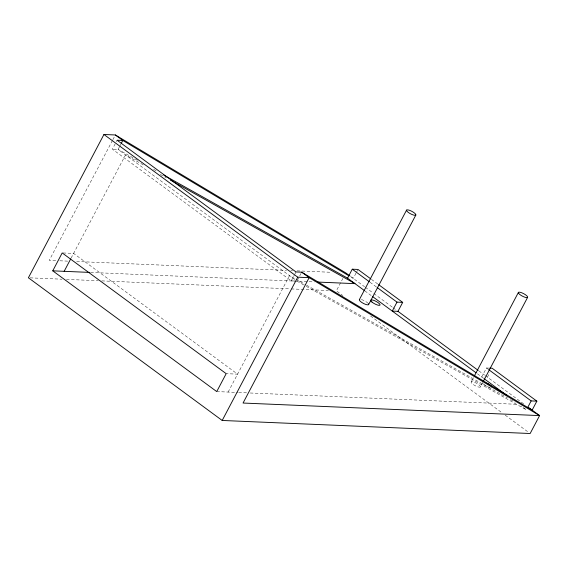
<?xml version="1.0" encoding="UTF-8"?>
<svg xmlns="http://www.w3.org/2000/svg" width="568" height="568" viewBox="0 0 568 568"><rect width="100%" height="100%" fill="white"/><g stroke="black" fill="none" stroke-linecap="round" stroke-linejoin="round"><path stroke-width="0.43" stroke-dasharray="2.84 2.13" d="M112.457 140.459L49.253 260.35L56.331 260.648M112.876 139.671L114.523 136.54M294.529 281.025L291.27 280.883L112.379 149.171L115.922 142.454M116.319 141.709L117.1 140.218M119.656 146.43L118.087 149.412L112.379 149.171M120.054 145.685L120.842 144.194M71.135 258.085L125.535 154.901L144.854 165.742M228.137 392.062L289.517 275.636L305.747 284.745M291.27 280.883L294.416 274.912M294.813 274.166L295.992 271.93M297.369 280.379L299.336 276.651M299.726 275.906L301.693 272.171M342.93 278.363L336.363 290.823L342.774 295.545M356.008 273.18L353.253 278.398L351.038 277.077M356.406 272.434L357.584 270.19M471.241 381.888L473.705 377.216M488.885 368.092L486.442 367.986L481.721 376.946L484.163 377.045M480.35 387.014A5.254 1.406 27.8 0 0 474.493 382.314A5.254 1.406 27.8 0 0 472.54 384.018A5.254 1.406 27.8 0 0 480.35 387.014L482.814 382.342M487.422 377.188L489.786 372.707M63.069 252.966L73.599 253.413L237.58 374.149L226.178 373.666M59.874 260.797L67.84 261.138M76.694 261.507L286.492 270.396M290.915 270.588L292.69 270.659M297.114 270.851L331.641 272.313M90.681 272.448L314.338 281.927M30.168 277.851L62.026 279.2M66.456 279.385L98.314 280.734M101.849 280.89L290.34 288.871M291.228 288.913L328.396 290.489M216.735 391.579L237.864 392.474M238.745 392.509L246.704 392.843M250.239 392.999L518.108 404.345M137.399 160.254L118.087 149.412L296.297 280.627M153.623 169.356L157.485 171.522M160.304 174.411L166.488 177.876M306.521 285.179L507.401 397.884M510.49 399.616L515.126 402.215M296.972 281.124L305.47 285.896M306.244 286.329L526.444 409.869L521.019 405.879M371.465 279.378L377.855 284.078M370.024 282.268L376.414 286.975M486.442 367.986L487.862 369.037M350.548 276.403L364.613 286.762M365.323 287.287L373.133 293.038M373.843 293.557L392.303 307.146M393.013 307.671L396.556 310.284M478.902 370.911L484.582 375.093M485.292 375.618L525.045 404.885M364.855 290.894L371.884 296.07M477.461 373.808L483.829 378.494M370.556 316.007L502.368 413.05M505.222 415.151L528.73 432.461M361.312 299.556A5.254 1.406 27.8 0 1 367.844 303.085M491.498 387.625A5.254 1.406 27.8 0 1 490.866 387.674M489.985 387.532A5.254 1.406 27.8 0 1 482.537 382.868"/><path stroke-width="0.85" d="M349.867 275.906L345.805 272.91L115.354 134.971L103.944 134.488L28.4 277.773L222.194 420.462L530.157 433.512L539.6 415.599L528.595 407.497M52.753 270.837L62.196 252.93L226.178 373.666L216.735 391.579L52.753 270.837L89.794 272.413M121.232 143.441L122.809 140.459L115.354 134.971M64.156 271.326L70.723 258.866M222.194 420.462L297.746 277.177L309.148 277.66L539.6 415.599L243.047 403.039L309.148 277.66L301.693 272.171L295.992 271.93L117.1 140.218L122.809 140.459L348.823 275.75M364.152 290.376L347.552 278.157L352.274 269.204L357.975 269.445L370.755 278.852M359.366 299.634L406.589 210.082M368.604 304.625L415.819 215.073A5.254 1.406 27.8 0 0 409.613 210.337A5.254 1.406 27.8 0 0 408.172 212.318A5.254 1.406 27.8 0 0 415.819 215.073M397.976 311.328L402.698 302.375L396.996 302.133L392.275 311.086L397.976 311.328L478.192 370.393M474.521 375.654L518.456 292.328M483.219 381.561L527.565 297.462A5.254 1.406 27.8 0 0 521.708 292.761A5.254 1.406 27.8 0 0 519.755 294.465A5.254 1.406 27.8 0 0 527.565 297.462M527.715 407.462L531.165 400.916L536.866 401.157L532.145 410.11L301.693 272.171M317.874 282.076L355.007 283.645L170.35 180.042M489.701 368.128L492.144 368.227L536.866 401.157M163.669 174.994L347.552 278.157M378.565 284.603L402.698 302.375M352.274 269.204L369.314 281.749M377.124 287.5L396.996 302.133M488.572 369.555L531.165 400.916M372.587 296.588L476.041 372.764M484.532 379.012L506.329 395.065M103.944 134.488L297.746 277.177M368.405 303.717A5.254 1.406 27.8 0 1 363.761 303.589A5.254 1.406 27.8 0 1 359.743 299.421M486.677 383.123A5.254 1.406 27.8 0 1 490.979 385.814M371.969 302.048A5.254 1.406 27.8 0 0 379.885 305.222A5.254 1.406 27.8 0 0 374.326 300.571A5.254 1.406 27.8 0 0 371.969 302.048"/></g></svg>
